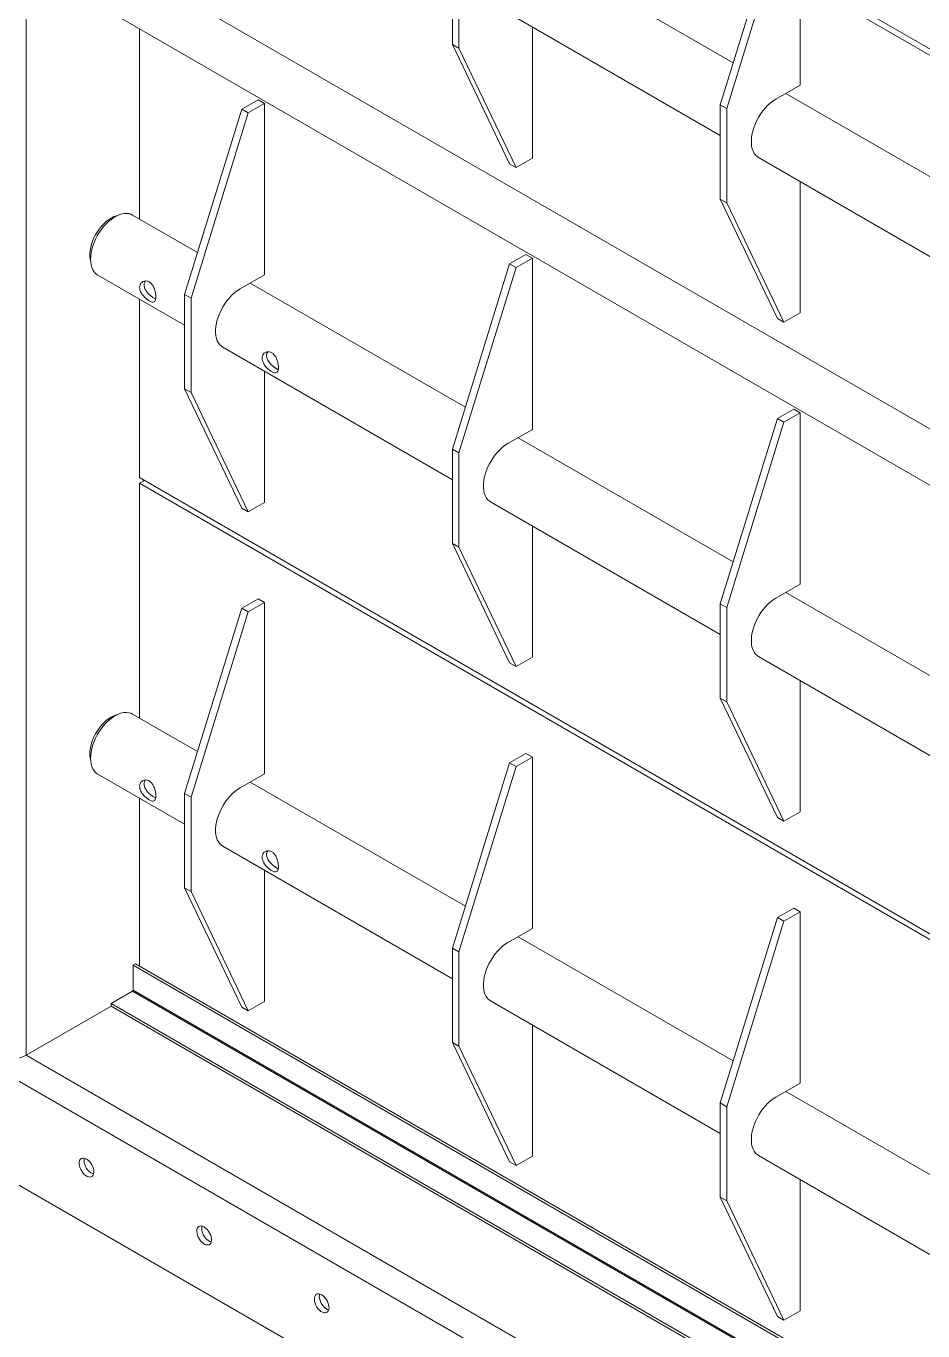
# Model space of a CAD drawing. Header units: millimetres. Extents: x 953 to 17674, y 376 to 6295.
# Drawn here: x 1826 to 2602, y 1883 to 3012 of the extents above; entities that cross this region are included whole.
import ezdxf

# ---------------------------------------------------------------- set-up
doc = ezdxf.new("R2010")
doc.units = ezdxf.units.MM

msp = doc.modelspace()

# ---------------------------------------------------------------- linework, layer by layer
at = {"linetype": 'Continuous', "lineweight": 20}
for p, q in [((3049.29137, 2738.1429), (1725.58751, 3502.30087)), ((1728.9019, 3494.97537), (3052.60576, 2730.8174)), ((1825.9967, 3438.92374), (1825.9967, 2121.53777)), ((2438.24455, 2980.5809), (2251.97542, 3088.11178)), ((2195.10641, 3078.14407), (2195.10641, 2996.48998)), ((2200.76323, 3074.87846), (2200.76323, 2993.22436)), ((2966.82335, 2456.79339), (1916.52446, 3063.11804)), ((2465.71399, 3069.6228), (2427.03743, 2944.25314)), ((2471.37081, 3066.35719), (2432.69425, 2940.98753)), ((2496.33387, 2961.39509), (2496.33387, 3051.94639)), ((2228.19088, 3032.56222), (2427.03743, 2917.77055)), ((1895.47619, 3026.65734), (2966.82331, 2408.18181)), ((1924.28451, 3010.0267), (1924.28451, 2845.33366)), ((2264.40284, 2898.09141), (2264.40284, 3011.6575)), ((2200.76323, 2993.22436), (2195.10641, 2996.48998)), ((2195.10641, 2996.48998), (2244.60388, 2893.19294)), ((2200.76323, 2993.22436), (2250.2607, 2889.92732)), ((2475.12066, 2949.14897), (2496.33387, 2961.39509)), ((2026.815, 2948.69467), (2012.67286, 2940.53059)), ((2032.47184, 2945.42905), (2026.815, 2948.69467)), ((2670.17557, 2846.68997), (2483.90645, 2954.22085)), ((2012.67286, 2940.53059), (1963.17539, 2780.08489)), ((2018.3297, 2937.26496), (1968.83223, 2776.81927)), ((2018.3297, 2937.26496), (2012.67286, 2940.53059)), ((2032.47184, 2945.42905), (2018.3297, 2937.26496)), ((2032.47184, 2797.22683), (2032.47184, 2945.42905)), ((2432.69425, 2940.98753), (2427.03743, 2944.25314)), ((2427.03743, 2944.25314), (2427.03743, 2862.59905)), ((2432.69425, 2940.98753), (2432.69425, 2859.33343)), ((2250.2607, 2889.92732), (2244.60388, 2893.19294)), ((2250.2607, 2889.92732), (2264.40284, 2898.09141)), ((2460.12191, 2898.67129), (2658.96845, 2783.87963)), ((2496.33387, 2764.20048), (2496.33387, 2877.76657)), ((2432.69425, 2859.33343), (2427.03743, 2862.59905)), ((2427.03743, 2862.59905), (2476.5349, 2759.30201)), ((2432.69425, 2859.33343), (2482.19172, 2756.03639)), ((1974.3825, 2816.41275), (1918.07009, 2848.92122)), ((2258.74602, 2814.80374), (2244.60388, 2806.63966)), ((2264.40284, 2811.53813), (2258.74602, 2814.80374)), ((2244.60388, 2806.63966), (2195.10641, 2646.19396)), ((2250.2607, 2803.37404), (2200.76323, 2642.92835)), ((2250.2607, 2803.37404), (2244.60388, 2806.63966)), ((2264.40284, 2811.53813), (2250.2607, 2803.37404)), ((2264.40284, 2663.33592), (2264.40284, 2811.53813)), ((1888.07255, 2796.95825), (1963.17541, 2753.60229)), ((2011.25864, 2784.98071), (2032.47184, 2797.22683)), ((2206.31353, 2682.52182), (2020.04442, 2790.05269)), ((1968.83223, 2776.81927), (1963.17539, 2780.08489)), ((1963.17539, 2780.08489), (1963.17539, 2698.43084)), ((1924.28451, 2776.05352), (1924.28451, 2621.66043)), ((1968.83223, 2776.81927), (1968.83223, 2695.16522)), ((2482.19172, 2756.03639), (2476.5349, 2759.30201)), ((2482.19172, 2756.03639), (2496.33387, 2764.20048)), ((1996.25988, 2734.50303), (2195.10641, 2619.71137)), ((2032.47184, 2600.03227), (2032.47184, 2713.5983)), ((1968.83223, 2695.16522), (1963.17539, 2698.43084)), ((1963.17539, 2698.43084), (2012.67286, 2595.13381)), ((1968.83223, 2695.16522), (2018.3297, 2591.86818)), ((2490.67704, 2680.91282), (2476.5349, 2672.74873)), ((2496.33387, 2677.6472), (2482.19172, 2669.48312)), ((2496.33387, 2677.6472), (2490.67704, 2680.91282)), ((2496.33387, 2529.44499), (2496.33387, 2677.6472)), ((2476.5349, 2672.74873), (2427.03743, 2512.30304)), ((2482.19172, 2669.48312), (2432.69425, 2509.03742)), ((2482.19172, 2669.48312), (2476.5349, 2672.74873)), ((2243.18964, 2651.08979), (2264.40284, 2663.33592)), ((2438.24455, 2548.63089), (2251.97542, 2656.16177)), ((2200.76323, 2642.92835), (2195.10641, 2646.19396)), ((2195.10641, 2646.19396), (2195.10641, 2564.53992)), ((2200.76323, 2642.92835), (2200.76323, 2561.2743)), ((2966.82333, 2019.81558), (1924.28451, 2621.66043)), ((1928.52784, 2619.21082), (1924.28451, 2616.7612)), ((2966.82333, 2014.91635), (1924.28451, 2616.7612)), ((1924.28451, 2616.7612), (1924.28451, 2413.3836)), ((1926.98385, 2620.10214), (1927.51047, 2618.62348)), ((2018.3297, 2591.86818), (2032.47184, 2600.03227)), ((2228.19088, 2600.61211), (2427.03743, 2485.82045)), ((2018.3297, 2591.86818), (2012.67286, 2595.13381)), ((2264.40284, 2466.14135), (2264.40284, 2579.70739)), ((2200.76323, 2561.2743), (2195.10641, 2564.53992)), ((2195.10641, 2564.53992), (2244.60388, 2461.24288)), ((2200.76323, 2561.2743), (2250.2607, 2457.97726)), ((2475.12066, 2517.19886), (2496.33387, 2529.44499)), ((2670.17557, 2414.73996), (2483.90645, 2522.27084)), ((2012.67286, 2508.58048), (1963.17539, 2348.13483)), ((2026.815, 2516.74456), (2012.67286, 2508.58048)), ((2018.3297, 2505.31485), (2012.67286, 2508.58048)), ((2032.47184, 2513.47894), (2018.3297, 2505.31485)), ((2032.47184, 2513.47894), (2026.815, 2516.74456)), ((2032.47184, 2365.27677), (2032.47184, 2513.47894)), ((2432.69425, 2509.03742), (2427.03743, 2512.30304)), ((2427.03743, 2512.30304), (2427.03743, 2430.64899)), ((2432.69425, 2509.03742), (2432.69425, 2427.38337)), ((2018.3297, 2505.31485), (1968.83223, 2344.86921)), ((2250.2607, 2457.97726), (2264.40284, 2466.14135)), ((2460.12191, 2466.72119), (2658.96845, 2351.92952)), ((2250.2607, 2457.97726), (2244.60388, 2461.24288)), ((2496.33387, 2332.25042), (2496.33387, 2445.81646)), ((2432.69425, 2427.38337), (2427.03743, 2430.64899)), ((2427.03743, 2430.64899), (2476.5349, 2327.35195)), ((2432.69425, 2427.38337), (2482.19172, 2324.08634)), ((1974.3825, 2384.46265), (1918.07009, 2416.97111)), ((2244.60388, 2374.68955), (2195.10641, 2214.24391)), ((2258.74602, 2382.85364), (2244.60388, 2374.68955)), ((2250.2607, 2371.42394), (2244.60388, 2374.68955)), ((2264.40284, 2379.58802), (2250.2607, 2371.42394)), ((2264.40284, 2379.58802), (2258.74602, 2382.85364)), ((2264.40284, 2231.38586), (2264.40284, 2379.58802)), ((1888.07255, 2365.00819), (1963.17541, 2321.65223)), ((2011.25864, 2353.03065), (2032.47184, 2365.27677)), ((2250.2607, 2371.42394), (2200.76323, 2210.97829)), ((2206.31353, 2250.57171), (2020.04442, 2358.10258)), ((1924.28451, 2344.10344), (1924.28451, 2198.6923)), ((1968.83223, 2344.86921), (1963.17539, 2348.13483)), ((1963.17539, 2348.13483), (1963.17539, 2266.48079)), ((1968.83223, 2344.86921), (1968.83223, 2263.21516)), ((2482.19172, 2324.08634), (2476.5349, 2327.35195)), ((2482.19172, 2324.08634), (2496.33387, 2332.25042)), ((1996.25988, 2302.55297), (2195.10641, 2187.76131)), ((2032.47184, 2168.08218), (2032.47184, 2281.64822)), ((1968.83223, 2263.21516), (1963.17539, 2266.48079)), ((1963.17539, 2266.48079), (2012.67286, 2163.18372)), ((1968.83223, 2263.21516), (2018.3297, 2159.9181)), ((2490.67704, 2248.96271), (2476.5349, 2240.79862)), ((2496.33387, 2245.69709), (2490.67704, 2248.96271)), ((2476.5349, 2240.79862), (2427.03743, 2080.35298)), ((2482.19172, 2237.53301), (2432.69425, 2077.08736)), ((2482.19172, 2237.53301), (2476.5349, 2240.79862)), ((2496.33387, 2245.69709), (2482.19172, 2237.53301)), ((2496.33387, 2097.49493), (2496.33387, 2245.69709)), ((2243.18964, 2219.13973), (2264.40284, 2231.38586)), ((2200.76323, 2210.97829), (2195.10641, 2214.24391)), ((2195.10641, 2214.24391), (2195.10641, 2132.58986)), ((2438.24455, 2116.68078), (2251.97542, 2224.21166)), ((2200.76323, 2210.97829), (2200.76323, 2129.32424)), ((1920.74898, 2200.73332), (1918.62767, 2199.50871)), ((1918.62767, 2199.50871), (1918.62767, 2178.06358)), ((2966.82335, 1594.39823), (1918.62767, 2199.50871)), ((2966.82333, 1596.84746), (1920.74898, 2200.73332)), ((1899.53578, 2166.4406), (1918.10682, 2177.16144)), ((1918.10682, 2177.16144), (2966.82335, 1571.75027)), ((2966.82335, 1572.95309), (1918.62767, 2178.06358)), ((2228.19088, 2168.66205), (2427.03743, 2053.87039)), ((1899.53578, 2163.99098), (1825.9967, 2121.53777)), ((1899.53578, 2163.99098), (1899.53578, 2166.4406)), ((2966.82331, 1550.30863), (1899.53578, 2166.4406)), ((2966.82331, 1547.859), (1899.53578, 2163.99098)), ((2018.3297, 2159.9181), (2012.67286, 2163.18372)), ((2018.3297, 2159.9181), (2032.47184, 2168.08218)), ((1725.58751, 2153.37555), (3049.29137, 1389.21757)), ((2264.40284, 2034.19127), (2264.40284, 2147.7573)), ((2200.76323, 2129.32424), (2195.10641, 2132.58986)), ((2195.10641, 2132.58986), (2244.60388, 2029.29279)), ((2200.76323, 2129.32424), (2250.2607, 2026.02718)), ((1825.9967, 2121.53777), (2966.82331, 1462.95258)), ((2475.12066, 2085.24881), (2496.33387, 2097.49493)), ((2670.17557, 1982.78985), (2483.90645, 2090.32073)), ((2432.69425, 2077.08736), (2427.03743, 2080.35298)), ((2427.03743, 2080.35298), (2427.03743, 1998.69893)), ((2432.69425, 2077.08736), (2432.69425, 1995.43331)), ((1725.58751, 2063.55606), (3049.29137, 1299.39809)), ((2250.2607, 2026.02718), (2264.40284, 2034.19127)), ((2460.12191, 2034.77113), (2658.96845, 1919.97946)), ((2250.2607, 2026.02718), (2244.60388, 2029.29279)), ((2496.33387, 1900.30034), (2496.33387, 2013.86638)), ((2432.69425, 1995.43331), (2427.03743, 1998.69893)), ((2427.03743, 1998.69893), (2476.5349, 1895.40187)), ((2432.69425, 1995.43331), (2482.19172, 1892.13625)), ((2482.19172, 1892.13625), (2496.33387, 1900.30034)), ((2482.19172, 1892.13625), (2476.5349, 1895.40187))]:
    msp.add_line(p, q, dxfattribs=at)
at = {"linetype": 'Continuous', "lineweight": 20, "flags": 128}
for points in [[(2460.12191, 2898.67129), (2458.95275, 2899.46063), (2457.56275, 2900.76978), (2456.37855, 2902.35893), (2455.4141, 2904.20936), (2454.68066, 2906.29955), (2454.18691, 2908.60491), (2453.93858, 2911.09837), (2453.93858, 2913.75077), (2454.18691, 2916.53095), (2454.68066, 2919.40638), (2455.4141, 2922.34337), (2456.37855, 2925.30734), (2457.56275, 2928.26374), (2458.95275, 2931.17775), (2460.53237, 2934.01521), (2462.28299, 2936.74298), (2464.1841, 2939.32898), (2466.21347, 2941.74285), (2468.34724, 2943.95641), (2470.56046, 2945.94368), (2472.82711, 2947.68136), (2475.12066, 2949.14897)], [(1918.07009, 2848.92122), (1916.80446, 2849.53776), (1914.9759, 2850.08738), (1913.00777, 2850.31862), (1910.92312, 2850.22894), (1908.74645, 2849.81922), (1906.50324, 2849.09446), (1904.21977, 2848.063), (1901.92285, 2846.73702), (1899.63942, 2845.13206), (1897.39619, 2843.26686), (1895.21948, 2841.16342), (1893.13485, 2838.84623), (1891.16672, 2836.34263), (1889.33818, 2833.68182), (1887.67064, 2830.89513), (1886.18362, 2828.01514), (1884.89464, 2825.07564), (1883.81871, 2822.11113), (1882.96857, 2819.15636), (1882.35407, 2816.24587), (1881.98246, 2813.4139), (1881.85813, 2810.69362)], [(1881.93171, 2808.6971), (1881.92337, 2808.72446), (1881.43029, 2810.84209), (1881.18209, 2813.15098), (1881.18209, 2815.61979), (1881.43029, 2818.2152), (1881.92337, 2820.90218), (1882.65458, 2823.64423), (1883.61409, 2826.40439), (1884.78893, 2829.14523), (1886.16317, 2831.82986), (1887.71827, 2834.42179), (1889.43318, 2836.88609), (1891.28469, 2839.1894), (1893.24781, 2841.30045), (1895.29597, 2843.19098), (1897.40142, 2844.83511), (1899.53578, 2846.21082)], [(1881.85813, 2810.69362), (1881.98246, 2808.11689), (1882.35407, 2805.71396), (1882.96857, 2803.51297), (1883.81871, 2801.53975), (1884.89464, 2799.81742), (1886.18362, 2798.36619), (1887.67064, 2797.20304), (1888.07255, 2796.95825)], [(1996.25988, 2734.50303), (1995.09073, 2735.29246), (1993.70073, 2736.60156), (1992.51653, 2738.19067), (1991.55208, 2740.04115), (1990.81864, 2742.13129), (1990.32489, 2744.43664), (1990.07656, 2746.93016), (1990.07656, 2749.58256), (1990.32489, 2752.36274), (1990.81864, 2755.23816), (1991.55208, 2758.17511), (1992.51653, 2761.13917), (1993.70073, 2764.09547), (1995.09073, 2767.00948), (1996.67035, 2769.84704), (1998.42096, 2772.57471), (2000.32208, 2775.16072), (2002.35145, 2777.57469), (2004.48522, 2779.78825), (2006.69844, 2781.77551), (2008.96509, 2783.5131), (2011.25864, 2784.98071)], [(2228.19088, 2600.61211), (2227.02173, 2601.40155), (2225.63173, 2602.71065), (2224.44753, 2604.29975), (2223.48308, 2606.15023), (2222.74964, 2608.24037), (2222.25589, 2610.54573), (2222.00756, 2613.03924), (2222.00756, 2615.69164), (2222.25589, 2618.47182), (2222.74964, 2621.34725), (2223.48308, 2624.2842), (2224.44753, 2627.24825), (2225.63173, 2630.20456), (2227.02173, 2633.11857), (2228.60135, 2635.95613), (2230.35196, 2638.6838), (2232.25308, 2641.2698), (2234.28245, 2643.68377), (2236.41622, 2645.89733), (2238.62944, 2647.8846), (2240.89609, 2649.62218), (2243.18964, 2651.08979)], [(2460.12191, 2466.72119), (2458.95275, 2467.51062), (2457.56275, 2468.81972), (2456.37855, 2470.40882), (2455.4141, 2472.25931), (2454.68066, 2474.34944), (2454.18691, 2476.6548), (2453.93858, 2479.14831), (2453.93858, 2481.80071), (2454.18691, 2484.58089), (2454.68066, 2487.45632), (2455.4141, 2490.39327), (2456.37855, 2493.35733), (2457.56275, 2496.31363), (2458.95275, 2499.22764), (2460.53237, 2502.0652), (2462.28299, 2504.79287), (2464.1841, 2507.37887), (2466.21347, 2509.79284), (2468.34724, 2512.0064), (2470.56046, 2513.99367), (2472.82711, 2515.73125), (2475.12066, 2517.19886)], [(1918.07009, 2416.97111), (1916.80446, 2417.58773), (1914.9759, 2418.13727), (1913.00777, 2418.36854), (1910.92312, 2418.27883), (1908.74645, 2417.86916), (1906.50324, 2417.14438), (1904.21977, 2416.11294), (1901.92285, 2414.78696), (1899.63942, 2413.18197), (1897.39619, 2411.3168), (1895.21948, 2409.21331), (1893.13485, 2406.89615), (1891.16672, 2404.39252), (1889.33818, 2401.73178), (1887.67064, 2398.94507), (1886.18362, 2396.06506), (1884.89464, 2393.12561), (1883.81871, 2390.16105), (1882.96857, 2387.20627), (1882.35407, 2384.29579), (1881.98246, 2381.46381), (1881.85813, 2378.74353)], [(1881.93171, 2376.74702), (1881.92337, 2376.7744), (1881.43029, 2378.89203), (1881.18209, 2381.2009), (1881.18209, 2383.66974), (1881.43029, 2386.26514), (1881.92337, 2388.9521), (1882.65458, 2391.69415), (1883.61409, 2394.45431), (1884.78893, 2397.1952), (1886.16317, 2399.87978), (1887.71827, 2402.47173), (1889.43318, 2404.936), (1891.28469, 2407.23929), (1893.24781, 2409.35042), (1895.29597, 2411.24087), (1897.40142, 2412.88503), (1899.53578, 2414.26072)], [(1881.85813, 2378.74353), (1881.98246, 2376.16681), (1882.35407, 2373.76388), (1882.96857, 2371.56291), (1883.81871, 2369.58966), (1884.89464, 2367.86736), (1886.18362, 2366.41611), (1887.67064, 2365.25299), (1888.07255, 2365.00819)], [(1996.25988, 2302.55297), (1995.09073, 2303.34238), (1993.70073, 2304.6515), (1992.51653, 2306.24061), (1991.55208, 2308.09109), (1990.81864, 2310.18123), (1990.32489, 2312.48658), (1990.07656, 2314.98007), (1990.07656, 2317.63247), (1990.32489, 2320.41268), (1990.81864, 2323.2881), (1991.55208, 2326.22505), (1992.51653, 2329.18909), (1993.70073, 2332.14544), (1995.09073, 2335.05942), (1996.67035, 2337.89693), (1998.42096, 2340.62468), (2000.32208, 2343.21066), (2002.35145, 2345.62458), (2004.48522, 2347.83814), (2006.69844, 2349.8254), (2008.96509, 2351.56301), (2011.25864, 2353.03065)], [(2228.19088, 2168.66205), (2227.02173, 2169.45146), (2225.63173, 2170.76059), (2224.44753, 2172.34969), (2223.48308, 2174.20017), (2222.74964, 2176.29031), (2222.25589, 2178.59567), (2222.00756, 2181.08916), (2222.00756, 2183.74155), (2222.25589, 2186.52176), (2222.74964, 2189.39719), (2223.48308, 2192.33414), (2224.44753, 2195.29817), (2225.63173, 2198.25452), (2227.02173, 2201.16851), (2228.60135, 2204.00602), (2230.35196, 2206.73376), (2232.25308, 2209.31974), (2234.28245, 2211.73366), (2236.41622, 2213.94722), (2238.62944, 2215.93449), (2240.89609, 2217.6721), (2243.18964, 2219.13973)], [(2460.12191, 2034.77113), (2458.95275, 2035.56054), (2457.56275, 2036.86966), (2456.37855, 2038.45876), (2455.4141, 2040.30925), (2454.68066, 2042.39938), (2454.18691, 2044.70474), (2453.93858, 2047.19823), (2453.93858, 2049.85063), (2454.18691, 2052.63083), (2454.68066, 2055.50626), (2455.4141, 2058.44321), (2456.37855, 2061.40724), (2457.56275, 2064.36359), (2458.95275, 2067.27758), (2460.53237, 2070.11509), (2462.28299, 2072.84283), (2464.1841, 2075.42881), (2466.21347, 2077.84273), (2468.34724, 2080.05629), (2470.56046, 2082.04356), (2472.82711, 2083.78117), (2475.12066, 2085.24881)], [(1878.32258, 2031.7253), (1879.60363, 2030.83533), (1880.83223, 2029.68094), (1881.9581, 2028.30937), (1882.93513, 2026.77679), (1883.72331, 2025.14594), (1884.29039, 2023.48359), (1884.61314, 2021.85779), (1884.67836, 2020.3351), (1884.48338, 2018.97787), (1884.03616, 2017.84166), (1883.35504, 2016.97297), (1882.46788, 2016.40739), (1881.41101, 2016.16806), (1880.22771, 2016.26478), (1878.9664, 2016.6936), (1877.67874, 2017.43695), (1876.41743, 2018.4644), (1875.23413, 2019.7339), (1874.17726, 2021.19346), (1873.2901, 2022.78333), (1872.60898, 2024.43843), (1872.16177, 2026.09098), (1871.96678, 2027.67334), (1872.032, 2029.12072), (1872.35475, 2030.37389), (1872.92184, 2031.3815), (1873.71001, 2032.10233), (1874.68704, 2032.50686), (1875.81291, 2032.57853), (1877.04151, 2032.31441), (1878.32258, 2031.7253)], [(1884.41228, 2018.72683), (1883.20903, 2019.14282), (1881.92137, 2019.88617), (1880.66006, 2020.91362), (1879.47676, 2022.18312), (1878.41989, 2023.64268), (1877.53273, 2025.23255), (1876.85161, 2026.88764), (1876.4044, 2028.5402), (1876.20941, 2030.12256), (1876.27463, 2031.56994), (1876.47548, 2032.47525)], [(1980.14594, 1972.94392), (1981.427, 1972.05395), (1982.6556, 1970.89956), (1983.78147, 1969.52799), (1984.75849, 1967.99541), (1985.54668, 1966.36456), (1986.11377, 1964.7022), (1986.43651, 1963.07641), (1986.50173, 1961.55372), (1986.30674, 1960.19649), (1985.85954, 1959.06027), (1985.1784, 1958.19159), (1984.29125, 1957.62601), (1983.23438, 1957.38668), (1982.05109, 1957.48339), (1980.78978, 1957.91221), (1979.50211, 1958.65557), (1978.2408, 1959.68303), (1977.05751, 1960.95252), (1976.00063, 1962.41208), (1975.11348, 1964.00195), (1974.43235, 1965.65705), (1973.98513, 1967.30961), (1973.79016, 1968.89196), (1973.85538, 1970.33934), (1974.17812, 1971.59251), (1974.7452, 1972.60012), (1975.53339, 1973.32095), (1976.51042, 1973.72548), (1977.63627, 1973.79716), (1978.86489, 1973.53302), (1980.14594, 1972.94392)], [(1986.23566, 1959.94544), (1985.03241, 1960.36143), (1983.74474, 1961.10479), (1982.48343, 1962.13224), (1981.30013, 1963.40173), (1980.24326, 1964.8613), (1979.35611, 1966.45117), (1978.67498, 1968.10626), (1978.22776, 1969.75882), (1978.03278, 1971.34118), (1978.09801, 1972.78856), (1978.29886, 1973.69387)], [(2081.96931, 1914.16254), (2083.25036, 1913.27257), (2084.47899, 1912.11817), (2085.60486, 1910.7466), (2086.58186, 1909.21403), (2087.37005, 1907.58318), (2087.93714, 1905.92083), (2088.2599, 1904.29502), (2088.3251, 1902.77234), (2088.13013, 1901.4151), (2087.68291, 1900.27889), (2087.00177, 1899.41021), (2086.11462, 1898.84463), (2085.05775, 1898.6053), (2083.87443, 1898.70203), (2082.61315, 1899.13083), (2081.32548, 1899.87419), (2080.06419, 1900.90163), (2078.88087, 1902.17114), (2077.824, 1903.6307), (2076.93685, 1905.22057), (2076.25572, 1906.87567), (2075.8085, 1908.52823), (2075.61352, 1910.11058), (2075.67873, 1911.55797), (2076.00149, 1912.81113), (2076.56857, 1913.81874), (2077.35676, 1914.53957), (2078.33377, 1914.94411), (2079.45964, 1915.01578), (2080.68826, 1914.75164), (2081.96931, 1914.16254)], [(2088.05902, 1901.16406), (2086.85577, 1901.58005), (2085.5681, 1902.32341), (2084.30682, 1903.35085), (2083.1235, 1904.62035), (2082.06663, 1906.07992), (2081.17948, 1907.66979), (2080.49834, 1909.32488), (2080.05112, 1910.97744), (2079.85615, 1912.5598), (2079.92135, 1914.00719), (2080.12223, 1914.91249)]]:
    msp.add_lwpolyline(points, dxfattribs=at)
at = {"linetype": 'Continuous', "lineweight": 20}
for centre, radius, start, end in [((1909.30068, 2829.81842), 19.08047, 103.53965769, 120.78212516), ((1909.30175, 2397.8661), 19.08292, 103.54119533, 120.78149045), ((1917.49683, 2178.11504), 1.13201, 302.60575073, 357.39424912), ((1814.68296, 2143.17067), 24.41276, 242.39106445, 297.60899716)]:
    msp.add_arc(centre, radius, start, end, dxfattribs=at)
for points, knots in [([(1924.28453, 2786.20137), (1924.38368, 2787.06415), (1924.58184, 2788.78867), (1926.08428, 2790.71841), (1928.22404, 2791.84731), (1930.76722, 2791.89308), (1933.22582, 2790.76452), (1935.27745, 2788.67035), (1936.84953, 2785.87179), (1937.92188, 2782.62399), (1938.45258, 2779.37143), (1938.4435, 2776.62837), (1937.93394, 2774.66849), (1936.91203, 2773.57422), (1935.31844, 2773.42308), (1933.18408, 2774.21757), (1930.75213, 2775.77586), (1928.31617, 2777.89323), (1926.16794, 2780.46955), (1924.59411, 2783.36935), (1924.38613, 2785.27194), (1924.28453, 2786.20137)], [0, 0, 0, 0, 0.0517211461, 0.1033809316, 0.1566629891, 0.2114486727, 0.26436691, 0.3148863987, 0.3662423121, 0.4202735023, 0.4748117377, 0.5269791159, 0.5776546261, 0.6296813827, 0.6840620548, 0.738298758, 0.7897500911, 0.8402509941, 0.8929666363, 0.9477133621, 1, 1, 1, 1]), ([(1928.17359, 2788.44648), (1928.23534, 2789.33017), (1928.32183, 2790.56782), (1929.04143, 2791.42452), (1929.24723, 2791.66953)], [0, 0, 0, 0, 0.7140109852, 1, 1, 1, 1]), ([(1938.26885, 2776.39015), (1938.03479, 2776.46247), (1937.18809, 2776.72409), (1935.25935, 2777.97091), (1932.82304, 2779.88095), (1930.51644, 2782.29953), (1928.76385, 2785.09877), (1928.19652, 2787.24158), (1928.17616, 2788.31123), (1928.17359, 2788.44648)], [0, 0, 0, 0, 0.0675575508, 0.2443905745, 0.4137777466, 0.5931726245, 0.7848470074, 0.9727958075, 1, 1, 1, 1]), ([(2030.35055, 2724.97077), (2030.44969, 2725.83354), (2030.64786, 2727.55805), (2032.15029, 2729.48781), (2034.29005, 2730.61672), (2036.83323, 2730.66246), (2039.29183, 2729.53391), (2041.34346, 2727.43975), (2042.91553, 2724.64117), (2043.98792, 2721.39338), (2044.51859, 2718.14082), (2044.50951, 2715.39776), (2043.99996, 2713.43788), (2042.97804, 2712.34363), (2041.38446, 2712.19247), (2039.25009, 2712.98696), (2036.81815, 2714.54525), (2034.38219, 2716.66262), (2032.23396, 2719.23894), (2030.66011, 2722.13874), (2030.45214, 2724.04134), (2030.35055, 2724.97077)], [0, 0, 0, 0, 0.0517211402, 0.1033808098, 0.1566628612, 0.2114489678, 0.2643667276, 0.3148864389, 0.3662421496, 0.4202736242, 0.4748117768, 0.5269791491, 0.5776546534, 0.6296815458, 0.684062017, 0.7382987141, 0.7897500413, 0.8402509385, 0.8929665746, 0.9477134069, 1, 1, 1, 1]), ([(2035.3487, 2730.43933), (2035.05503, 2730.04783), (2034.26455, 2728.99403), (2034.11259, 2726.64056), (2034.84092, 2723.89629), (2036.47917, 2721.20903), (2038.80968, 2718.7023), (2041.41746, 2716.66848), (2043.36473, 2715.43879), (2044.15885, 2715.19217), (2044.3295, 2715.13918)], [0, 0, 0, 0, 0.086686009, 0.2333331109, 0.3714679431, 0.5117765232, 0.6616429436, 0.8159366247, 0.9604459007, 1, 1, 1, 1]), ([(2034.23961, 2727.21587), (2034.30136, 2728.09957), (2034.38784, 2729.33722), (2035.10744, 2730.19392), (2035.31324, 2730.43893)], [0, 0, 0, 0, 0.7140108337, 1, 1, 1, 1]), ([(2044.33485, 2715.15955), (2044.1008, 2715.23187), (2043.25411, 2715.49348), (2041.32537, 2716.7403), (2038.88906, 2718.65034), (2036.58245, 2721.06893), (2034.82989, 2723.86816), (2034.2625, 2726.01098), (2034.24218, 2727.08062), (2034.23961, 2727.21587)], [0, 0, 0, 0, 0.0675568035, 0.2443890947, 0.4137771076, 0.5931726993, 0.7848467447, 0.9727958146, 1, 1, 1, 1]), ([(1924.28453, 2354.25129), (1924.38368, 2355.11406), (1924.58184, 2356.83858), (1926.08428, 2358.76833), (1928.22405, 2359.89722), (1930.76721, 2359.94303), (1933.22583, 2358.81447), (1935.27744, 2356.72026), (1936.84954, 2353.92173), (1937.92187, 2350.67391), (1938.45258, 2347.42135), (1938.44349, 2344.6783), (1937.93395, 2342.71841), (1936.91202, 2341.62417), (1935.31845, 2341.47299), (1933.18408, 2342.26748), (1930.75213, 2343.82578), (1928.31617, 2345.94314), (1926.16794, 2348.51947), (1924.59411, 2351.41926), (1924.38613, 2353.32186), (1924.28453, 2354.25129)], [0, 0, 0, 0, 0.0517211317, 0.1033809028, 0.1566629454, 0.2114488032, 0.2643670258, 0.3148866171, 0.3662422639, 0.4202738046, 0.4748120247, 0.5269789153, 0.5776548566, 0.6296812275, 0.6840621429, 0.7382988311, 0.7897501498, 0.8402510387, 0.8929666661, 0.9477133767, 1, 1, 1, 1]), ([(1928.17359, 2356.4964), (1928.23534, 2357.38009), (1928.32183, 2358.61773), (1929.04143, 2359.47444), (1929.24723, 2359.71945)], [0, 0, 0, 0, 0.7140109852, 1, 1, 1, 1]), ([(1938.26885, 2344.44009), (1938.03479, 2344.5124), (1937.1881, 2344.77399), (1935.25935, 2346.02086), (1932.82304, 2347.93089), (1930.51645, 2350.34947), (1928.76384, 2353.1487), (1928.19652, 2355.2915), (1928.17616, 2356.36116), (1928.17359, 2356.4964)], [0, 0, 0, 0, 0.0675580724, 0.2443913255, 0.4137786446, 0.5931736782, 0.7848468657, 0.9727974221, 1, 1, 1, 1]), ([(2030.35055, 2293.02068), (2030.44969, 2293.88345), (2030.64786, 2295.60797), (2032.15029, 2297.53773), (2034.29006, 2298.66663), (2036.83323, 2298.71241), (2039.29184, 2297.58386), (2041.34345, 2295.48966), (2042.91554, 2292.69111), (2043.98791, 2289.44331), (2044.51859, 2286.19074), (2044.50951, 2283.44769), (2043.99997, 2281.48779), (2042.97803, 2280.39358), (2041.38447, 2280.24238), (2039.25009, 2281.03688), (2036.81815, 2282.59517), (2034.38219, 2284.71254), (2032.23396, 2287.28886), (2030.66011, 2290.18866), (2030.45214, 2292.09125), (2030.35055, 2293.02068)], [0, 0, 0, 0, 0.0517211257, 0.103380781, 0.1566628174, 0.2114490984, 0.2643668434, 0.3148866573, 0.3662421014, 0.4202739265, 0.4748120638, 0.5269789485, 0.5776548839, 0.6296813906, 0.6840621052, 0.7382987871, 0.7897501, 0.8402509831, 0.8929666045, 0.9477134215, 1, 1, 1, 1]), ([(2035.3487, 2298.48927), (2035.05503, 2298.09776), (2034.26456, 2297.04395), (2034.11259, 2294.6905), (2034.84092, 2291.94623), (2036.47917, 2289.25898), (2038.80968, 2286.75223), (2041.41746, 2284.71844), (2043.36473, 2283.48868), (2044.15885, 2283.2421), (2044.3295, 2283.18912)], [0, 0, 0, 0, 0.0866871657, 0.2333329174, 0.3714677108, 0.5117762513, 0.6616426296, 0.8159362671, 0.9604455286, 1, 1, 1, 1]), ([(2034.23961, 2295.26579), (2034.30136, 2296.14948), (2034.38784, 2297.38713), (2035.10744, 2298.24384), (2035.31324, 2298.48884)], [0, 0, 0, 0, 0.7140108337, 1, 1, 1, 1]), ([(2044.33485, 2283.20949), (2044.1008, 2283.2818), (2043.25412, 2283.54338), (2041.32537, 2284.79026), (2038.88906, 2286.70028), (2036.58246, 2289.11886), (2034.82987, 2291.91809), (2034.2625, 2294.06091), (2034.24218, 2295.13055), (2034.23961, 2295.26579)], [0, 0, 0, 0, 0.0675573251, 0.2443898457, 0.4137780056, 0.593173753, 0.784846603, 0.9727974292, 1, 1, 1, 1])]:
    msp.add_open_spline(points, degree=3, knots=knots, dxfattribs=at)

doc.saveas('drawing.dxf')
